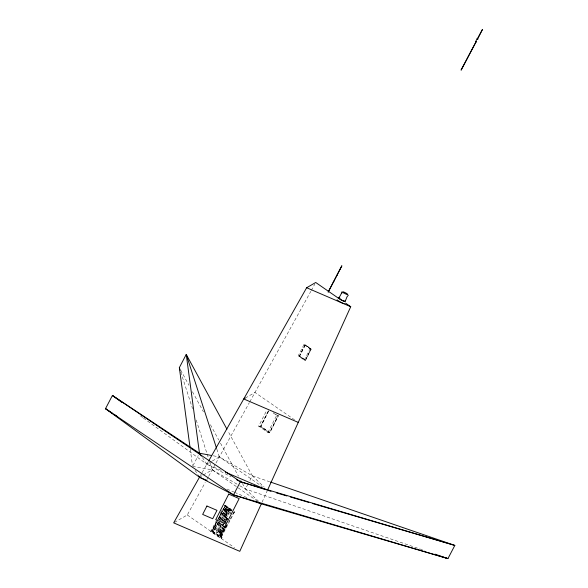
<?xml version="1.0" encoding="UTF-8"?>
<svg xmlns="http://www.w3.org/2000/svg" width="588" height="588" viewBox="0 0 588 588"><rect width="100%" height="100%" fill="white"/><g stroke="black" fill="none" stroke-linecap="round" stroke-linejoin="round"><path stroke-width="0.44" stroke-dasharray="2.94 2.21" d="M262.05 502.24L267.128 491.053M268.378 410.953L260.58 426.498L269.686 432.797L278.308 415.613M305.135 344.825L299.446 356.166L305.451 360.326L311.14 348.985L305.135 344.825L303.981 344.568L298.182 355.916L304.29 360.128L305.444 360.378L311.243 349.037L305.135 344.825L299.329 356.166L298.182 355.916M273.148 412.857L276.713 415.312L278.455 415.694L269.671 432.886L267.922 432.503L258.669 426.124L266.658 410.49M258.669 426.124L260.411 426.506L268.4 410.872M268.907 410.725L260.94 426.315L269.561 432.246L277.926 415.885L273.618 412.916M304.29 360.128L310.089 348.78L311.243 349.037M267.922 432.503L276.713 415.312M192.974 465.63L198.252 455.546M234.649 511.656L221.36 537.072L211.246 530.53L221.36 537.072L222.044 537.645L221.727 538.255L219.993 537.822L210.747 531.493L217.06 519.41M220.382 513.052L222.462 509.083M218.457 519.006L225.204 506.099L224.675 505.923L224.947 505.393L225.814 505.606L218.398 519.785M216.774 521.299L211.761 530.876L212.194 530.986L216.788 522.203M217.192 520.498L224.778 505.989M216.678 522.004L212.114 530.744L212.79 531.317L212.474 531.919L210.747 531.493M218.339 518.829L225.402 505.327L232.135 509.936M212.194 530.986L216.796 522.1M218.391 518.873L225.189 506.048M217.979 520.586L212.525 531.023L212.092 530.913M219.647 519.307L226.564 506.834L219.493 520.174M214.76 529.046L218.302 522.262M219.405 520.152L225.696 508.113L231.29 511.861M218.574 522.379L214.84 529.068M219.677 520.27L225.976 508.223L225.527 508.069L230.474 511.457M220.904 520.093L227.056 508.965L220.757 521.005M220.566 520.917L226.865 508.87M221.61 521.593L227.909 509.546L221.816 521.732M216.979 531.927L216.34 531.773L216.399 532.287M216.979 530.53L220.441 523.732M222.051 520.836L227.835 509.575M223.021 521.541L229.173 510.413L223.293 521.652M218.038 531.258L221.588 524.474M222.69 522.365L228.982 510.325M219.015 531.956L222.624 525.15L219.287 532.074L218.868 531.934M223.344 523.857L222.992 524.525L223.69 523.937M223.661 523.07L230.026 511.001L223.932 523.18M223.881 523.864L223.337 524.805L220.706 522.982M224.719 523.79L227.725 518.146L225.645 522.21M229.754 514.162L230.665 512.523L229.842 514.184M220.956 533.367L214.583 529.002L221.132 533.404L224.675 526.627L218.846 522.71L218.868 532.162L220.03 532.956L220.088 523.129M220.03 532.956L223.616 525.9M226.674 520.696L227.931 518.285M225.608 524.474L219.581 536.006L225.954 524.562M221.22 533.426L224.763 526.65M226.248 524.525L219.986 536.506L220.956 536.793L229.768 519.932M220.419 536.616L226.681 524.636M220.522 536.682L226.814 524.643M258.676 501.366L245.424 488.995L247.452 485.115M249.885 480.462L252.318 475.802L227.813 430.791M219.993 537.822L226.902 524.665M230.187 519.13L234.237 511.376M233.509 513.008C232.863 515.286 235.31 510.237 233.855 512.339M174.43 522.423L187.285 514.985L205.219 482.52M206.969 479.352L208.284 476.978M208.718 476.184L215.576 463.77M215.994 463.013L249.363 402.611M249.797 401.832L310.846 291.317M311.287 290.516L314.83 284.092M200.361 475.677L201.662 473.377M202.096 472.612L208.218 461.786M245.247 398.091L254.979 392.453L294.529 419.825M143.398 418.024L206.866 464.175L211.548 461.455M212.327 461.007L219.353 456.935L252.318 475.802L269.627 481.756M199.494 477.213L202.485 475.479M203.235 475.045L212.217 469.849L239.103 485.35M192.57 466.402L212.217 469.849L237.515 487.364M213.304 455.803L219.353 456.935L262.226 486.607M225.402 505.327L224.535 505.114L231.973 510.2M224.675 505.923L231.518 510.23M218.383 522.284L213.201 531.64L218.471 522.306L224.498 526.583M219.464 523.026L215.906 529.759M218.868 532.162L220.206 533M220.11 532.816L220.257 523.173L219.184 522.438L219.037 532.206M221.838 535.22L217.281 532.353M221.485 535.896L217.31 532.735M239.889 485.806L245.424 488.995L424.573 550.566M217.362 532.75L216.347 532.28M202.426 457.596L206.866 464.175L222.021 470.694M227.064 489.091L233.752 491.965M234.59 492.325L247.122 497.72M228.585 509.612L231.422 511.428M228.952 509.024L228.313 508.877L228.372 509.392M206.866 464.175L230.819 476.699M229.136 509.23L231.657 510.979M225.101 506.025L231.187 510.193M231.863 510.832L224.704 506.121L231.429 510.729M212.172 530.935L222.044 537.645M212.474 531.919L221.727 538.255M303.981 344.568L310.089 348.78M299.329 356.166L305.444 360.378M260.411 426.506L269.671 432.886M238.258 487.878L256.86 500.748M187.285 514.985L234.538 547.7M140.451 415.878L142.663 417.487M228.901 509.017L229.452 509.62M216.928 531.912L217.332 532.361M252.318 475.802L264.196 487.107M195.04 470.268L198.009 474.898M180.656 370.036L188.976 385.302M192.474 391.733L203.419 411.828M210.416 424.69L218.729 439.964M220.485 443.176L238.427 476.133M240.61 480.153L241.925 482.564M242.366 483.365L245.424 488.995M216.825 449.114L219.353 456.935M180.751 371.991L192.548 408.689M196.201 420.045L206.88 453.245M207.16 454.12L208.564 458.493M209.688 461.984L212.217 469.849M190.269 449.188L192.452 465.498M226.387 520.733L226.189 508.524L226.218 523.298M225.123 509.215L225.153 522.342M224.947 509.171L224.976 522.298M340.084 298.043A3.66 0.625 27.6 0 1 340.834 298.337M305.209 345.244L299.682 356.041L305.37 359.959L310.89 349.162L305.209 345.244M223.683 525.878L220.279 532.824L223.705 525.922M222.191 534.654L221.551 536.565L222.191 534.654"/><path stroke-width="0.88" d="M475.721 41.388L476.515 41.814L475.751 41.38L477.096 38.749L477.897 39.161L477.118 38.801M345.509 303.107L350.727 306.716L267.489 490.252L225.388 472.142M190.027 447.372L179.347 367.618L186.242 354.432L226.939 429.181M341.79 265.857L328.207 292.016M328.192 292.03L341.856 265.901M112.382 413.239L105.509 408.682L233.502 494.898L240.404 481.712L454.833 545.414L447.938 558.6L261.329 503.842L233.502 494.898L199.494 477.213L105.509 408.682L112.404 395.489L199.464 453.216L201.441 456.134M338.739 297.822C340.937 295.161 340.445 294.5 341.937 292.817M341.878 291.824L341.907 292.964M461.051 69.979L476.17 41.586L461.227 70.053M477.309 38.896L482.491 29.4L477.64 39.006M345.149 301.291C346.854 297.896 346.383 297.036 348.287 295.301M198.501 475.67L199.494 477.213L173.673 522.864L239.786 551.331L261.329 503.842L256.317 501.682M208.666 460.992L306.649 287.738L315.719 282.49L338.063 297.954M339.871 269.311L339.901 269.385M336.836 275.485L336.49 275.324L336.851 275.478M245.247 398.091L243.748 398.958L298.256 422.405M211.57 455.48L199.464 453.216L186.242 354.432L216.546 448.247M344.693 301.438L344.164 301.276A4.028 0.684 27.6 0 1 339.452 298.822A4.028 0.684 27.6 0 1 339.217 297.69M268.371 490.51L271.009 491.289M276.286 492.84L286.841 495.949M290.362 496.985L308.825 502.424M312.346 503.46L454.833 545.414L270.495 482.05M233.502 494.898L447.938 558.6L434.958 554.139M236.405 479.617L240.404 481.712L264.872 489.422M306.649 287.738L350.727 306.716M199.494 477.213L207.013 480.455M113.91 414.246L116.968 416.275M240.404 481.712L112.404 395.489L122.003 402.464M179.347 367.618L180.193 370.242M345.009 300.858A3.66 0.625 27.6 0 1 341.378 299.961A3.66 0.625 27.6 0 1 339.452 297.851M344.259 303.717A4.755 0.808 27.6 0 1 337.042 299.799M206.925 506.025L202.662 514.419L212.709 518.741L216.979 510.355L206.925 506.025M228.739 494.096L215.737 519.667L226.167 524.165L239.169 498.587L228.739 494.096M333.359 281.38L333.859 281.652L333.308 281.417M343.627 292.817A2.852 0.485 27.6 0 0 347.758 294.573A2.852 0.485 27.6 0 0 344.399 292.273A2.852 0.485 27.6 0 0 343.627 292.817"/></g></svg>
